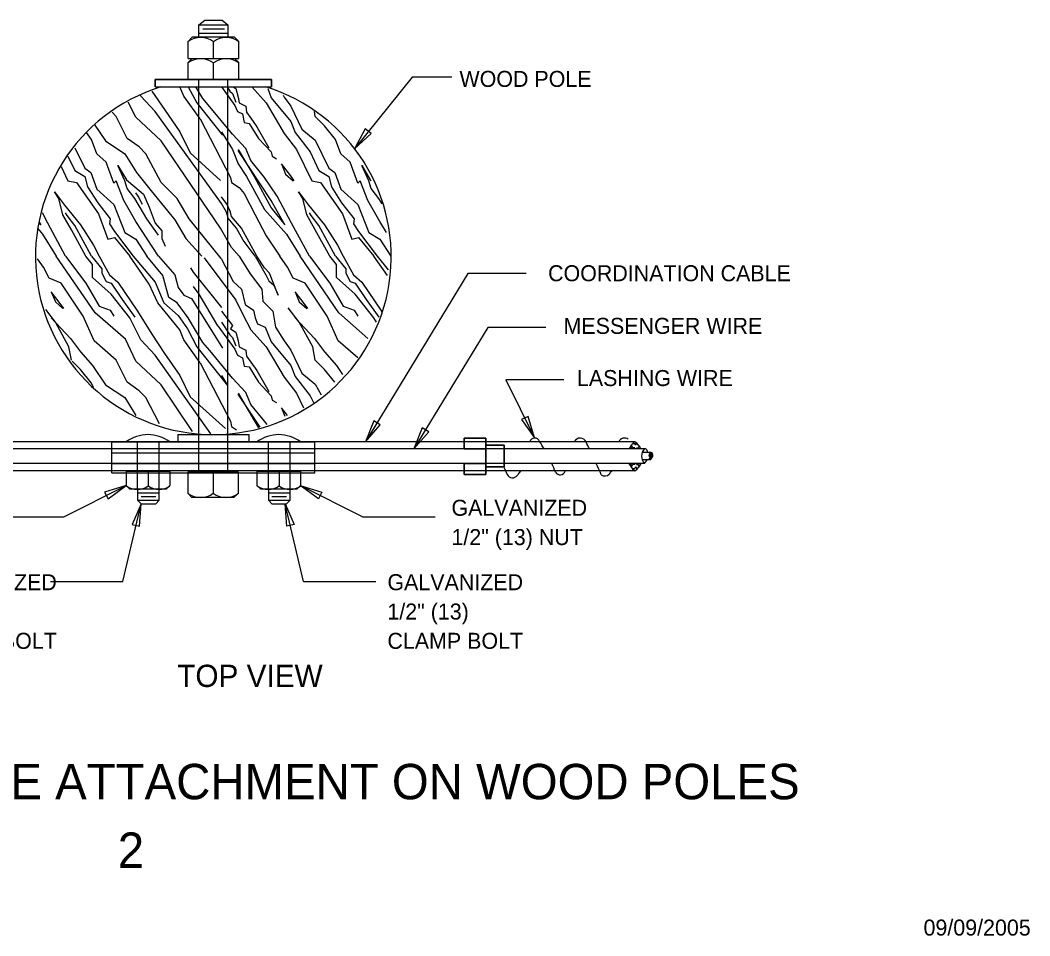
# Model space of a CAD drawing. Extents: x 1.2 to 16.3, y 0.2 to 9.9.
# Drawn here: x 10.66 to 16.33, y 0.23 to 5.38 of the extents above; entities that cross this region are included whole.
import ezdxf

# ---------------------------------------------------------------- set-up
doc = ezdxf.new("R2010")
doc.units = 0
for name, color, linetype in [('SD_P_Dimension Lines', 7, 'Continuous'), ('SD_P_Dimension Text', 7, 'Continuous'), ('SD_P_Frame', 7, 'Continuous'), ('SD_P_Prop Hidden Lines', 7, 'Continuous'), ('SD_P_Prop Object Lines', 7, 'Continuous'), ('SD_P_Shading', 7, 'Continuous'), ('SD_P_Subtitles', 7, 'Continuous')]:
    doc.layers.add(name, color=color, linetype=linetype)

msp = doc.modelspace()

# ---------------------------------------------------------------- linework, layer by layer
at = {"layer": 'SD_P_Dimension Lines'}
for p, q in [((12.86, 5.059), (12.537, 4.656)), ((13.084, 5.059), (12.86, 5.059)), ((12.597, 4.768), (12.537, 4.656)), ((12.63, 4.742), (12.597, 4.768)), ((12.537, 4.656), (12.63, 4.742)), ((13.174, 3.954), (12.598, 3.008)), ((13.5, 3.954), (13.174, 3.954)), ((13.285, 3.651), (12.869, 2.969)), ((13.611, 3.651), (13.285, 3.651)), ((13.712, 3.356), (13.386, 3.356)), ((13.386, 3.356), (13.548, 3.03)), ((12.645, 3.126), (12.598, 3.008)), ((12.681, 3.104), (12.645, 3.126)), ((13.512, 3.151), (13.474, 3.133)), ((13.474, 3.133), (13.548, 3.03)), ((13.548, 3.03), (13.512, 3.151)), ((12.598, 3.008), (12.681, 3.104)), ((12.917, 3.087), (12.869, 2.969)), ((12.869, 2.969), (12.953, 3.064)), ((12.953, 3.064), (12.917, 3.087)), ((10.902, 2.586), (11.253, 2.762)), ((11.253, 2.762), (11.132, 2.725)), ((11.132, 2.725), (11.151, 2.687)), ((11.151, 2.687), (11.253, 2.762)), ((12.582, 2.586), (12.231, 2.762)), ((12.333, 2.687), (12.231, 2.762)), ((12.231, 2.762), (12.352, 2.725)), ((12.352, 2.725), (12.333, 2.687)), ((11.234, 2.223), (11.337, 2.66)), ((11.337, 2.66), (11.287, 2.544)), ((11.328, 2.534), (11.337, 2.66)), ((12.25, 2.223), (12.147, 2.66)), ((12.156, 2.534), (12.147, 2.66)), ((12.147, 2.66), (12.197, 2.544)), ((10.495, 2.586), (10.902, 2.586)), ((12.582, 2.586), (12.989, 2.586)), ((11.287, 2.544), (11.328, 2.534)), ((12.197, 2.544), (12.156, 2.534)), ((10.827, 2.223), (11.234, 2.223)), ((12.25, 2.223), (12.657, 2.223))]:
    msp.add_line(p, q, dxfattribs=at)
at = {"layer": 'SD_P_Prop Hidden Lines'}
for p, q in [((11.6619, 2.8718), (11.6619, 5.0447)), ((11.8251, 2.8718), (11.8251, 5.0447)), ((11.317, 2.7417), (11.317, 3.0077)), ((11.439, 2.7417), (11.439, 3.0077)), ((12.052, 2.7417), (12.052, 3.0077)), ((12.174, 2.7417), (12.174, 3.0077)), ((13.275, 3.0077), (13.153, 3.0077)), ((13.377, 2.9687), (13.275, 2.9687)), ((13.275, 2.8444), (13.153, 2.8444)), ((13.377, 2.8871), (13.275, 2.8871)), ((11.498, 2.8327), (11.253, 2.8327)), ((11.884, 2.8327), (11.599, 2.8327)), ((12.233, 2.8327), (11.988, 2.8327)), ((13.275, 2.8238), (13.153, 2.8238))]:
    msp.add_line(p, q, dxfattribs=at)
at = {"layer": 'SD_P_Prop Object Lines'}
for p, q in [((11.662, 5.353), (11.696, 5.379)), ((11.662, 5.283), (11.662, 5.353)), ((11.662, 5.353), (11.825, 5.353)), ((11.696, 5.379), (11.792, 5.379)), ((11.792, 5.379), (11.825, 5.353)), ((11.825, 5.353), (11.825, 5.283)), ((11.624, 5.283), (11.601, 5.26)), ((11.862, 5.283), (11.624, 5.283)), ((11.662, 5.306), (11.825, 5.306)), ((11.683, 5.33), (11.805, 5.33)), ((11.886, 5.26), (11.862, 5.283)), ((11.601, 5.164), (11.601, 5.26)), ((11.743, 5.164), (11.743, 5.26)), ((11.886, 5.164), (11.886, 5.26)), ((11.601, 5.164), (11.886, 5.164)), ((11.601, 5.141), (11.624, 5.164)), ((11.886, 5.141), (11.862, 5.164)), ((11.601, 5.045), (11.601, 5.141)), ((11.601, 5.045), (11.601, 5.127)), ((11.743, 5.045), (11.743, 5.141)), ((11.743, 5.045), (11.743, 5.127)), ((11.886, 5.045), (11.886, 5.141)), ((11.886, 5.045), (11.886, 5.127)), ((12.07, 5.045), (11.416, 5.045)), ((11.416, 5.004), (11.416, 5.045)), ((11.416, 5.004), (12.07, 5.004)), ((11.417, 5.045), (12.069, 5.045)), ((11.417, 5.004), (11.417, 5.045)), ((11.437, 5.045), (12.049, 5.045)), ((12.069, 5.045), (12.069, 5.005)), ((12.07, 5.004), (12.07, 5.045)), ((13.153, 3.0077), (10.356, 3.0077)), ((11.172, 2.833), (11.172, 3.008)), ((11.172, 3.0077), (11.943, 3.0077)), ((11.172, 3.0077), (12.314, 3.0077)), ((11.543, 3.049), (11.543, 3.008)), ((11.543, 3.049), (11.943, 3.049)), ((11.943, 3.049), (11.943, 3.008)), ((12.314, 2.833), (12.314, 3.008)), ((14.1126, 3.0077), (13.275, 3.0077)), ((13.275, 2.9687), (10.234, 2.9687)), ((14.1665, 2.9687), (13.377, 2.9687)), ((14.082, 2.975), (14.091, 2.975)), ((14.082, 2.9737), (14.0856, 2.9687)), ((14.095, 2.985), (14.091, 2.975)), ((14.095, 2.985), (14.101, 2.975)), ((14.101, 2.998), (14.104, 3.002)), ((14.101, 2.998), (14.112, 2.998)), ((14.112, 2.975), (14.101, 2.975)), ((14.112, 2.9747), (14.1075, 2.9687)), ((14.116, 2.989), (14.112, 2.998)), ((14.116, 2.989), (14.12, 2.998)), ((14.124, 2.998), (14.12, 2.998)), ((14.12, 2.975), (14.13, 2.975)), ((14.12, 2.9747), (14.1245, 2.9687)), ((14.136, 2.985), (14.13, 2.975)), ((14.137, 2.983), (14.14, 2.975)), ((14.142, 2.975), (14.14, 2.975)), ((14.1665, 2.9687), (14.147, 2.9687)), ((11.172, 2.9467), (12.314, 2.9467)), ((14.201, 2.948), (14.153, 2.948)), ((14.199, 2.907), (14.153, 2.907)), ((14.199, 2.948), (14.191, 2.936)), ((14.191, 2.936), (14.193, 2.93)), ((14.193, 2.93), (14.199, 2.923)), ((14.199, 2.923), (14.193, 2.915)), ((14.193, 2.915), (14.199, 2.907)), ((14.201, 2.948), (14.195, 2.936)), ((14.195, 2.936), (14.197, 2.925)), ((14.205, 2.946), (14.197, 2.934)), ((14.197, 2.934), (14.201, 2.925)), ((14.197, 2.925), (14.201, 2.921)), ((14.201, 2.921), (14.197, 2.913)), ((14.197, 2.913), (14.199, 2.911)), ((14.205, 2.942), (14.199, 2.932)), ((14.199, 2.932), (14.207, 2.93)), ((14.199, 2.907), (14.207, 2.919)), ((14.199, 2.911), (14.205, 2.919)), ((14.211, 2.942), (14.201, 2.948)), ((14.201, 2.915), (14.207, 2.928)), ((14.201, 2.925), (14.201, 2.915)), ((14.203, 2.923), (14.205, 2.936)), ((14.207, 2.93), (14.203, 2.923)), ((14.209, 2.942), (14.205, 2.946)), ((14.207, 2.928), (14.205, 2.942)), ((14.205, 2.919), (14.211, 2.93)), ((14.207, 2.919), (14.213, 2.925)), ((14.211, 2.93), (14.209, 2.942)), ((14.213, 2.936), (14.211, 2.942)), ((14.213, 2.925), (14.213, 2.936)), ((13.275, 2.8871), (10.234, 2.8871)), ((13.153, 2.8444), (10.356, 2.8444)), ((11.172, 2.8857), (12.314, 2.8857)), ((11.253, 2.844), (11.498, 2.844)), ((11.253, 2.844), (11.253, 2.762)), ((11.377, 2.844), (11.377, 2.762)), ((11.498, 2.844), (11.498, 2.762)), ((11.884, 2.837), (11.599, 2.837)), ((11.599, 2.837), (11.599, 2.719)), ((11.6619, 2.8367), (11.6619, 2.8718)), ((11.742, 2.837), (11.742, 2.719)), ((11.8251, 2.8367), (11.8251, 2.8718)), ((11.884, 2.719), (11.884, 2.837)), ((11.988, 2.844), (12.233, 2.844)), ((11.988, 2.844), (11.988, 2.762)), ((12.112, 2.844), (12.112, 2.762)), ((12.233, 2.844), (12.233, 2.762)), ((14.1116, 2.8444), (13.275, 2.8444)), ((14.1663, 2.8871), (13.377, 2.8871)), ((14.082, 2.8817), (14.0856, 2.8867)), ((14.082, 2.881), (14.091, 2.881)), ((14.095, 2.871), (14.091, 2.881)), ((14.095, 2.871), (14.101, 2.881)), ((14.112, 2.881), (14.101, 2.881)), ((14.101, 2.859), (14.112, 2.859)), ((14.101, 2.859), (14.106, 2.851)), ((14.1017, 2.8871), (14.1197, 2.8871)), ((14.106, 2.849), (14.106, 2.851)), ((14.112, 2.8807), (14.1075, 2.8867)), ((14.116, 2.867), (14.112, 2.859)), ((14.116, 2.867), (14.12, 2.859)), ((14.12, 2.8807), (14.1245, 2.8867)), ((14.12, 2.881), (14.13, 2.881)), ((14.128, 2.859), (14.12, 2.859)), ((14.136, 2.871), (14.13, 2.881)), ((14.136, 2.871), (14.14, 2.881)), ((14.143, 2.881), (14.14, 2.881)), ((14.146, 2.8857), (14.1453, 2.8867)), ((11.253, 2.8327), (11.172, 2.8327)), ((11.599, 2.8327), (11.498, 2.8327)), ((11.988, 2.8327), (11.884, 2.8327)), ((12.314, 2.8327), (12.233, 2.8327)), ((11.274, 2.742), (11.253, 2.762)), ((11.478, 2.742), (11.274, 2.742)), ((11.317, 2.742), (11.317, 2.681)), ((11.439, 2.681), (11.439, 2.742)), ((11.498, 2.762), (11.478, 2.742)), ((12.009, 2.742), (11.988, 2.762)), ((12.213, 2.742), (12.009, 2.742)), ((12.052, 2.742), (12.052, 2.681)), ((12.174, 2.681), (12.174, 2.742)), ((12.233, 2.762), (12.213, 2.742)), ((11.317, 2.722), (11.439, 2.722)), ((11.317, 2.681), (11.337, 2.66)), ((11.317, 2.681), (11.439, 2.681)), ((11.337, 2.701), (11.419, 2.701)), ((11.419, 2.66), (11.439, 2.681)), ((11.599, 2.719), (11.622, 2.695)), ((11.859, 2.695), (11.622, 2.695)), ((11.859, 2.695), (11.884, 2.719)), ((12.052, 2.722), (12.174, 2.722)), ((12.052, 2.681), (12.072, 2.66)), ((12.052, 2.681), (12.174, 2.681)), ((12.072, 2.701), (12.154, 2.701)), ((12.154, 2.66), (12.174, 2.681)), ((11.337, 2.66), (11.419, 2.66)), ((12.072, 2.66), (12.154, 2.66))]:
    msp.add_line(p, q, dxfattribs=at)
for points in [[(11.669, 4.824), (11.578, 4.952), (11.554, 5.004)], [(11.602, 5.004), (11.65, 4.914), (11.794, 4.732)], [(11.724, 4.892), (11.683, 4.938), (11.645, 5.004)], [(11.788, 5.004), (11.864, 4.899), (11.878, 4.866), (11.907, 4.852), (11.916, 4.804), (11.945, 4.799), (11.997, 4.714), (12.068, 4.638), (12.073, 4.614), (12.097, 4.6)], [(11.821, 5.004), (11.835, 4.98), (11.85, 4.966), (11.869, 4.918)], [(11.854, 5.004), (11.869, 4.995), (11.883, 4.947), (11.888, 4.914), (11.907, 4.904), (11.926, 4.895), (11.93, 4.861), (11.954, 4.828), (11.988, 4.78), (12.054, 4.661)], [(11.959, 5.004), (12.04, 4.914), (12.14, 4.742), (12.211, 4.652), (12.297, 4.476), (12.345, 4.466), (12.468, 4.29), (12.521, 4.147), (12.559, 4.157), (12.644, 4.052)], [(12.049, 4.995), (12.068, 4.942), (12.178, 4.809), (12.202, 4.747), (12.287, 4.638), (12.335, 4.533), (12.392, 4.5), (12.406, 4.442), (12.464, 4.352), (12.535, 4.262), (12.53, 4.233), (12.559, 4.19), (12.663, 4.052)], [(11.788, 4.348), (11.416, 4.866), (11.335, 4.952), (11.331, 4.961)], [(11.397, 4.98), (11.469, 4.876), (11.554, 4.752), (11.612, 4.633), (11.784, 4.478)], [(12.135, 4.957), (12.14, 4.947), (12.178, 4.895), (12.24, 4.766), (12.316, 4.704), (12.392, 4.547), (12.425, 4.523), (12.459, 4.428), (12.554, 4.343), (12.616, 4.185), (12.678, 4.147), (12.74, 4.052)], [(11.783, 4.209), (11.45, 4.7), (11.307, 4.833), (11.264, 4.918)], [(12.283, 4.052), (12.183, 4.238), (12.102, 4.39), (12.03, 4.495), (11.954, 4.59), (11.926, 4.657), (11.85, 4.738), (11.724, 4.892)], [(11.787, 4.039), (11.607, 4.262), (11.54, 4.376), (11.45, 4.466), (11.364, 4.628), (11.326, 4.666), (11.259, 4.714), (11.197, 4.838), (11.174, 4.861)], [(11.669, 4.824), (11.84, 4.495), (11.845, 4.466), (11.888, 4.438), (11.916, 4.404), (11.978, 4.285), (12.04, 4.166), (12.116, 4.052)], [(12.716, 4.185), (12.678, 4.247), (12.611, 4.366), (12.568, 4.476), (12.554, 4.462), (12.511, 4.581), (12.459, 4.628), (12.43, 4.709), (12.368, 4.785), (12.316, 4.838), (12.311, 4.866)], [(11.074, 4.795), (11.136, 4.7), (11.245, 4.628), (11.312, 4.523), (11.393, 4.419), (11.526, 4.257), (11.588, 4.152), (11.678, 4.052)], [(11.435, 4.052), (11.307, 4.247), (11.24, 4.366), (11.197, 4.476), (11.183, 4.462), (11.14, 4.581), (11.088, 4.628), (11.059, 4.709), (11.031, 4.747)], [(11.788, 4.752), (11.85, 4.652), (11.883, 4.571), (11.93, 4.5), (12.03, 4.314), (12.078, 4.262), (12.154, 4.176), (12.23, 4.052)], [(10.964, 4.661), (11.021, 4.547), (11.055, 4.523), (11.088, 4.428), (11.183, 4.343), (11.245, 4.185), (11.307, 4.147), (11.369, 4.052)], [(10.926, 4.614), (10.964, 4.533), (11.021, 4.5), (11.036, 4.442), (11.093, 4.352), (11.164, 4.262), (11.159, 4.233), (11.188, 4.19), (11.293, 4.052)], [(11.883, 4.652), (11.973, 4.5), (12.068, 4.323), (12.145, 4.228), (12.068, 4.366), (11.883, 4.647)], [(10.888, 4.557), (10.926, 4.476), (10.974, 4.466), (11.097, 4.29), (11.15, 4.147), (11.188, 4.157), (11.274, 4.052)], [(11.435, 4.171), (11.369, 4.262), (11.302, 4.376), (11.259, 4.433), (11.245, 4.476), (11.207, 4.561), (11.255, 4.481), (11.302, 4.442), (11.35, 4.4), (11.383, 4.328), (11.416, 4.238), (11.454, 4.195), (11.454, 4.152), (11.473, 4.109)], [(12.197, 4.476), (12.178, 4.504), (12.126, 4.571), (12.149, 4.514), (12.192, 4.476)], [(12.692, 4.347), (12.673, 4.376), (12.63, 4.433), (12.616, 4.476), (12.578, 4.561), (12.625, 4.481), (12.63, 4.476)], [(11.026, 4.052), (10.945, 4.2), (10.898, 4.285), (10.874, 4.376), (10.85, 4.414), (10.907, 4.338), (10.997, 4.228), (11.069, 4.114), (11.102, 4.052)], [(11.345, 4.343), (11.321, 4.39), (11.307, 4.409)], [(11.988, 4.052), (11.902, 4.209), (11.845, 4.276), (11.84, 4.3), (11.821, 4.343), (11.788, 4.385)], [(12.397, 4.052), (12.316, 4.2), (12.268, 4.285), (12.245, 4.376), (12.221, 4.414), (12.278, 4.338), (12.368, 4.228), (12.44, 4.114), (12.473, 4.052)], [(11.978, 4.052), (11.911, 4.143), (11.873, 4.209), (11.826, 4.266), (11.816, 4.3), (11.788, 4.348)], [(10.912, 4.052), (10.812, 4.238), (10.783, 4.295)], [(11.059, 4.052), (10.964, 4.224), (10.921, 4.281), (10.912, 4.295)], [(12.43, 4.052), (12.335, 4.224), (12.292, 4.281), (12.283, 4.295)], [(10.755, 4.209), (10.783, 4.176), (10.859, 4.052)], [(10.764, 4.243), (10.774, 4.228), (10.764, 4.243)], [(11.888, 4.052), (11.845, 4.1), (11.783, 4.209)], [(11.44, 3.11), (11.364, 3.257), (11.326, 3.295), (11.259, 3.343), (11.197, 3.467), (11.074, 3.576), (11.012, 3.714), (10.888, 3.9), (10.821, 3.928), (10.788, 3.99), (10.755, 4.038)], [(11.626, 3.067), (11.45, 3.329), (11.307, 3.462), (11.25, 3.586), (11.078, 3.733), (10.859, 4.052)], [(10.912, 4.052), (11.026, 3.9), (11.102, 3.771), (11.164, 3.748), (11.183, 3.714)], [(11.728, 3.054), (11.416, 3.495), (11.335, 3.581), (11.274, 3.705), (11.169, 3.838), (11.064, 3.933), (11.064, 4.005), (11.026, 4.052)], [(11.059, 4.052), (11.116, 3.981), (11.116, 3.957), (11.14, 3.909), (11.169, 3.9), (11.231, 3.809), (11.302, 3.709)], [(11.102, 4.052), (11.159, 3.947), (11.207, 3.905), (11.316, 3.743), (11.397, 3.614), (11.469, 3.505), (11.554, 3.381), (11.612, 3.262), (11.812, 3.084)], [(11.669, 3.453), (11.578, 3.581), (11.554, 3.638), (11.431, 3.79), (11.383, 3.895), (11.274, 4.052)], [(11.293, 4.052), (11.416, 3.905), (11.464, 3.79), (11.545, 3.719), (11.597, 3.643), (11.65, 3.543), (11.823, 3.325)], [(11.724, 3.521), (11.683, 3.567), (11.602, 3.705), (11.54, 3.79), (11.493, 3.819), (11.459, 3.943), (11.369, 4.052)], [(11.435, 4.052), (11.526, 3.947), (11.545, 3.876), (11.578, 3.833), (11.621, 3.814), (11.795, 3.535)], [(11.692, 4.043), (11.869, 3.805), (11.907, 3.728), (11.954, 3.638), (12.04, 3.543), (12.14, 3.371), (12.211, 3.281), (12.249, 3.2)], [(11.692, 4.043), (11.692, 4.043)], [(11.787, 4.039), (11.854, 3.909), (11.902, 3.867), (11.921, 3.781), (11.969, 3.748), (11.978, 3.705), (11.992, 3.671), (12.035, 3.652), (12.068, 3.571), (12.178, 3.438), (12.202, 3.376), (12.287, 3.267), (12.306, 3.229)], [(11.888, 4.052), (11.949, 3.952), (12.016, 3.867), (12.021, 3.8), (12.078, 3.743), (12.092, 3.652), (12.14, 3.576), (12.178, 3.524), (12.24, 3.395), (12.316, 3.333), (12.349, 3.272)], [(11.978, 4.052), (12.04, 3.943), (12.054, 3.914), (12.083, 3.89), (12.107, 3.833), (12.059, 3.957), (12.03, 3.986), (11.988, 4.052)], [(12.554, 3.481), (12.445, 3.576), (12.383, 3.714), (12.259, 3.9), (12.192, 3.928), (12.159, 3.99), (12.116, 4.052)], [(12.611, 3.59), (12.449, 3.733), (12.23, 4.052)], [(12.283, 4.052), (12.397, 3.9), (12.473, 3.771), (12.535, 3.748), (12.554, 3.714)], [(12.659, 3.681), (12.644, 3.705), (12.54, 3.838), (12.435, 3.933), (12.435, 4.005), (12.397, 4.052)], [(12.43, 4.052), (12.487, 3.981), (12.487, 3.957), (12.511, 3.909), (12.54, 3.9), (12.602, 3.809), (12.673, 3.709)], [(12.473, 4.052), (12.53, 3.947), (12.578, 3.905), (12.687, 3.743), (12.687, 3.738)], [(12.721, 3.943), (12.644, 4.052)], [(12.663, 4.052), (12.725, 3.976)], [(11.791, 3.763), (11.631, 3.962), (11.616, 3.986)], [(11.768, 3.661), (11.664, 3.838), (11.631, 3.881)], [(10.902, 3.757), (10.883, 3.786), (10.831, 3.852), (10.855, 3.795), (10.898, 3.757)], [(12.273, 3.757), (12.254, 3.786), (12.202, 3.852), (12.226, 3.795), (12.268, 3.757)], [(10.945, 3.467), (10.931, 3.543), (10.855, 3.681), (10.802, 3.752)], [(12.425, 3.343), (12.368, 3.414), (12.316, 3.467), (12.302, 3.543), (12.226, 3.681), (12.164, 3.762)], [(10.831, 3.705), (10.94, 3.59), (10.997, 3.514), (11.064, 3.438), (11.136, 3.329), (11.245, 3.257), (11.307, 3.157)], [(11.788, 3.743), (11.85, 3.662), (11.84, 3.643), (11.869, 3.624), (11.883, 3.576), (11.888, 3.543), (11.907, 3.533), (11.926, 3.524), (11.93, 3.49), (11.954, 3.457), (11.988, 3.41), (12.054, 3.291)], [(12.202, 3.705), (12.311, 3.59), (12.368, 3.514), (12.435, 3.438), (12.468, 3.386)], [(11.768, 3.661), (11.864, 3.529), (11.878, 3.495), (11.907, 3.481), (11.916, 3.433), (11.945, 3.429), (11.997, 3.343), (12.068, 3.267), (12.073, 3.243), (12.097, 3.229)], [(11.788, 3.681), (11.835, 3.609), (11.85, 3.595), (11.869, 3.548)], [(12.045, 3.105), (12.03, 3.124), (11.954, 3.219), (11.926, 3.286), (11.85, 3.367), (11.724, 3.521)], [(11.069, 3.314), (11.059, 3.338), (10.997, 3.414), (10.95, 3.462)], [(11.669, 3.453), (11.84, 3.124), (11.845, 3.095), (11.873, 3.076)], [(11.788, 3.381), (11.823, 3.325)], [(11.883, 3.281), (11.973, 3.129), (11.997, 3.086)], [(12.007, 3.091), (11.883, 3.276)], [(12.159, 3.157), (12.126, 3.2), (12.145, 3.153)], [(13.153, 2.9687), (13.153, 3.0287)], [(13.153, 3.0287), (13.275, 3.0287)], [(13.275, 3.0287), (13.275, 2.9687)], [(13.275, 2.9687), (13.153, 2.9687)], [(13.153, 2.8867), (13.275, 2.8867)], [(13.275, 2.8867), (13.275, 2.8237), (13.153, 2.8237), (13.153, 2.8867)]]:
    msp.add_lwpolyline(points, dxfattribs=at)
msp.add_lwpolyline([(13.275, 2.99), (13.377, 2.99), (13.377, 2.867), (13.275, 2.867)], close=True, dxfattribs=at)
for centre, radius, start, end in [((11.6718, 5.1624), 0.1191, 53.1301, 126.8699), ((11.8147, 5.1624), 0.1191, 53.1301, 126.8699), ((11.6718, 5.0433), 0.1191, 53.1301, 126.8699), ((11.8147, 5.0433), 0.1191, 53.1301, 126.8699), ((11.743, 4.0486), 0.9996, 107.1776, 72.8224), ((11.3755, 2.8443), 0.2042, 53.1301, 126.8699), ((12.1105, 2.8443), 0.2042, 53.1301, 126.8699), ((13.5492, 3.0008), 0.0288, 19.2238, 165.0184), ((12.6061, 2.3981), 1.1473, 29.8235, 32.2495), ((13.8045, 2.9944), 0.0351, 19.5937, 156.8265), ((14.0533, 2.9944), 0.0351, 52.5787, 156.8265), ((14.1731, 2.9264), 0.1025, 126.8699, 155.6265), ((14.0553, 2.9264), 0.0995, 25.156, 55.4915), ((10.9981, 1.5693), 3.1823, 26.0861, 26.8411), ((14.2069, 2.9277), 0.0575, 135, 225), ((14.1679, 2.9539), 0.0146, 20.071, 96.4051), ((14.1196, 2.9346), 0.0666, 11.3132, 22.2415), ((14.1196, 2.9346), 0.0666, 314.4492, 335.1999), ((15.0417, 3.6184), 1.8281, 204.2809, 206.0183), ((13.4999, 2.8053), 0.048, 128.0888, 156.1613), ((12.6061, 2.3981), 1.1473, 22.4869, 25.141), ((13.6913, 2.8519), 0.0293, 210.7878, 342.3761), ((10.9981, 1.5693), 3.1823, 23.1927, 24.4589), ((13.9948, 2.8177), 0.0282, 116.1942, 161.4339), ((14.1731, 2.9264), 0.1025, 202.5454, 233.1301), ((14.0553, 2.9264), 0.0995, 304.5085, 336.3105), ((13.4243, 2.8429), 0.0366, 226.1525, 330.1077), ((13.9432, 2.8508), 0.0346, 234.5931, 315.7957), ((11.3155, 2.8427), 0.1026, 233.2814, 307.0212), ((11.4383, 2.8418), 0.1014, 232.977, 306.7168), ((12.0505, 2.8427), 0.1026, 233.2814, 307.0212), ((12.1733, 2.8418), 0.1014, 232.977, 306.7168), ((11.6714, 2.8135), 0.1186, 233.1301, 306.8699), ((11.8137, 2.8135), 0.1186, 233.1301, 306.8699)]:
    msp.add_arc(centre, radius, start, end, dxfattribs=at)
at = {"layer": 'SD_P_Shading'}
msp.add_lwpolyline([(13.275, 2.99), (13.275, 3.0287), (13.153, 3.0287), (13.153, 2.9687), (13.275, 2.9687), (13.275, 2.8867), (13.153, 2.8867), (13.153, 2.8237), (13.275, 2.8237), (13.275, 2.867), (13.377, 2.867), (13.377, 2.99)], close=True, dxfattribs=at)

# ---------------------------------------------------------------- texts
at = {"layer": 'SD_P_Dimension Text'}
for s, p in [('WOOD POLE', (13.126, 5.0039)), ('COORDINATION CABLE', (13.624, 3.9111)), ('MESSENGER WIRE', (13.7109, 3.6152)), ('LASHING WIRE', (13.7861, 3.3218)), ('GALVANIZED', (13.081, 2.5925)), ('1/2" (13) NUT', (13.081, 2.4277)), ('GALVANIZED', (10.101, 2.1739)), ('GALVANIZED', (12.7211, 2.1739)), ('1/2" (13) ', (12.7211, 2.0091)), ('CLAMP BOLT', (10.101, 1.8443)), ('CLAMP BOLT', (12.7211, 1.8443))]:
    msp.add_text(s, height=0.09, dxfattribs=at).set_placement(p)
at = {"layer": 'SD_P_Frame'}
for s, height, p in [('INTERMEDIATE MESSENGER WIRE ATTACHMENT ON WOOD POLES', 0.198994, (6.2559, 0.9984)), ('2', 0.199, (11.206, 0.6129)), ('09/09/2005', 0.09, (15.7339, 0.232))]:
    msp.add_text(s, height=height, dxfattribs=at).set_placement(p)
at = {"layer": 'SD_P_Subtitles'}
msp.add_text('TOP VIEW', height=0.125, dxfattribs=at).set_placement((11.54, 1.6299))

doc.saveas('drawing.dxf')
